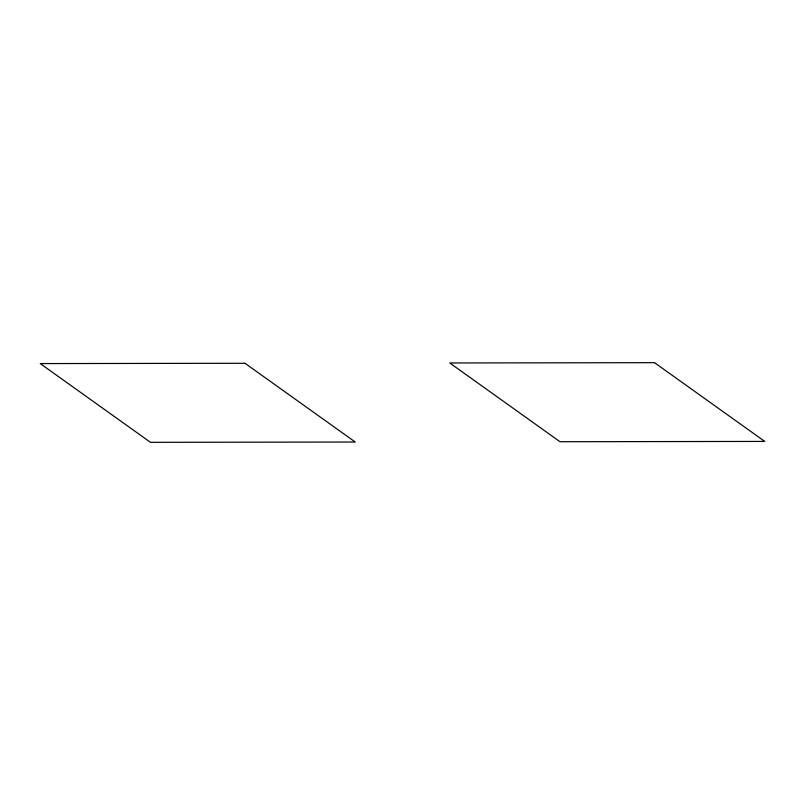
<?xml version="1.0" encoding="UTF-8"?>
<svg xmlns="http://www.w3.org/2000/svg" width="805" height="805" viewBox="0 0 805 805"><rect width="100%" height="100%" fill="white"/><g stroke="black" fill="none" stroke-linecap="round" stroke-linejoin="round"><path stroke-width="1.21" d="M245.002 363.276L40.25 363.578L150.485 442.327L355.236 442.026L245.002 363.276M654.515 362.673L449.764 362.975L559.998 441.724L764.75 441.422L654.515 362.673"/></g></svg>
